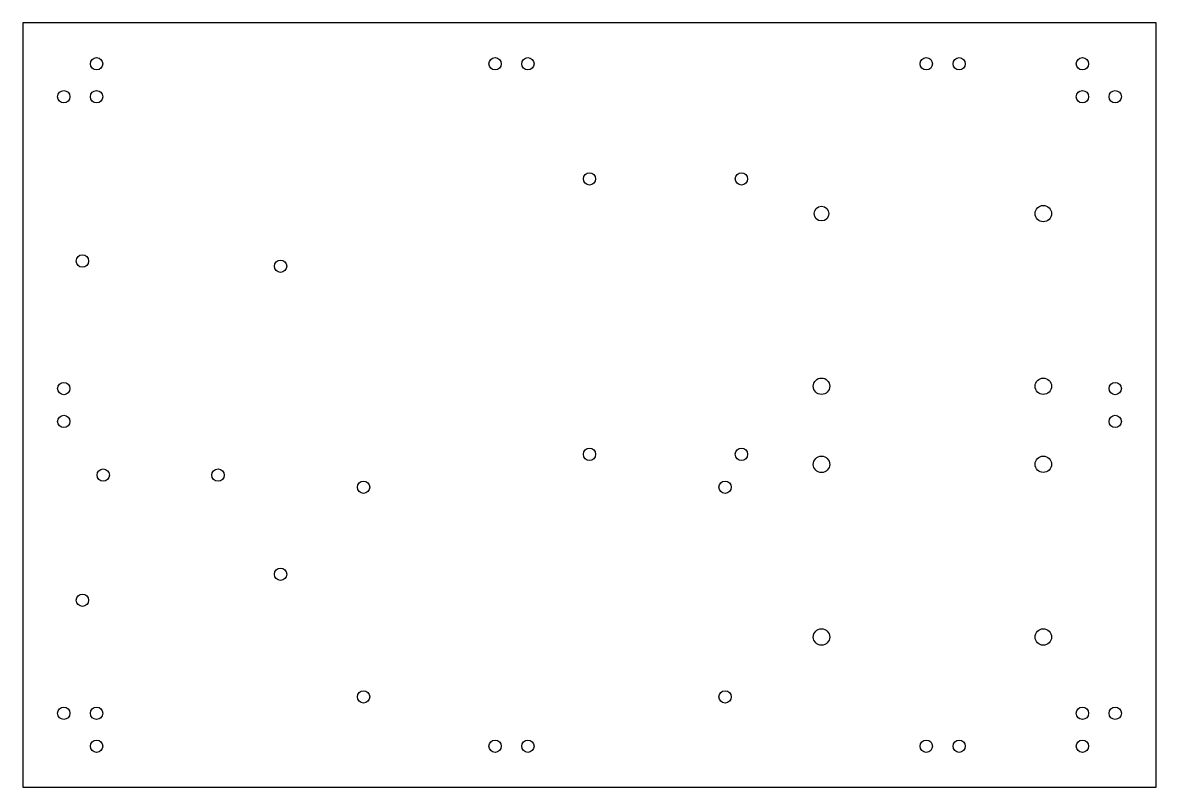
# Model space of a CAD drawing. Extents: x 0 to 276, y 50 to 236.
import ezdxf

# ---------------------------------------------------------------- set-up
doc = ezdxf.new("R2010")
doc.units = 0

# ---------------------------------------------------------------- blocks, each defined once
blk = doc.blocks.new('EXTRUDE287')
at = {"layer": 'body', "color": 0}
for p, q in [((276, 236), (0, 236)), ((0, 236), (0, 50)), ((276, 50), (276, 236)), ((0, 50), (276, 50))]:
    blk.add_line(p, q, dxfattribs=at)
for centre, radius in [((18, 226), 1.5), ((115, 226), 1.5), ((123, 226), 1.5), ((220, 226), 1.5), ((228, 226), 1.5), ((258, 226), 1.5), ((10, 218), 1.5), ((18, 218), 1.5), ((258, 218), 1.5), ((266, 218), 1.5), ((138, 198), 1.5), ((175, 198), 1.5), ((194.479553, 189.560028), 1.8), ((248.479553, 189.560028), 2), ((14.539749, 178.026337), 1.5), ((62.793518, 176.772186), 1.5), ((194.479553, 147.564178), 2), ((248.479553, 147.560028), 2), ((10, 147), 1.5), ((266, 147), 1.5), ((10, 139), 1.5), ((266, 139), 1.5), ((138, 131), 1.5), ((175, 131), 1.5), ((194.479553, 128.560028), 2), ((248.479553, 128.580536), 2), ((19.610861, 125.963486), 1.5), ((47.554428, 125.951019), 1.5), ((83, 123), 1.5), ((171, 123), 1.5), ((62.78437, 101.824356), 1.5), ((14.554125, 95.491791), 1.5), ((194.479553, 86.560028), 2), ((248.479553, 86.560028), 2), ((83, 72), 1.5), ((171, 72), 1.5), ((10, 68), 1.5), ((18, 68), 1.5), ((258, 68), 1.5), ((266, 68), 1.5), ((18, 60), 1.5), ((115, 60), 1.5), ((123, 60), 1.5), ((220, 60), 1.5), ((228, 60), 1.5), ((258, 60), 1.5)]:
    blk.add_circle(centre, radius, dxfattribs=at)

msp = doc.modelspace()

# ---------------------------------------------------------------- block references
at = {"layer": 'body', "color": 0}
msp.add_blockref('EXTRUDE287', (0, 0), dxfattribs=at)

doc.saveas('drawing.dxf')
